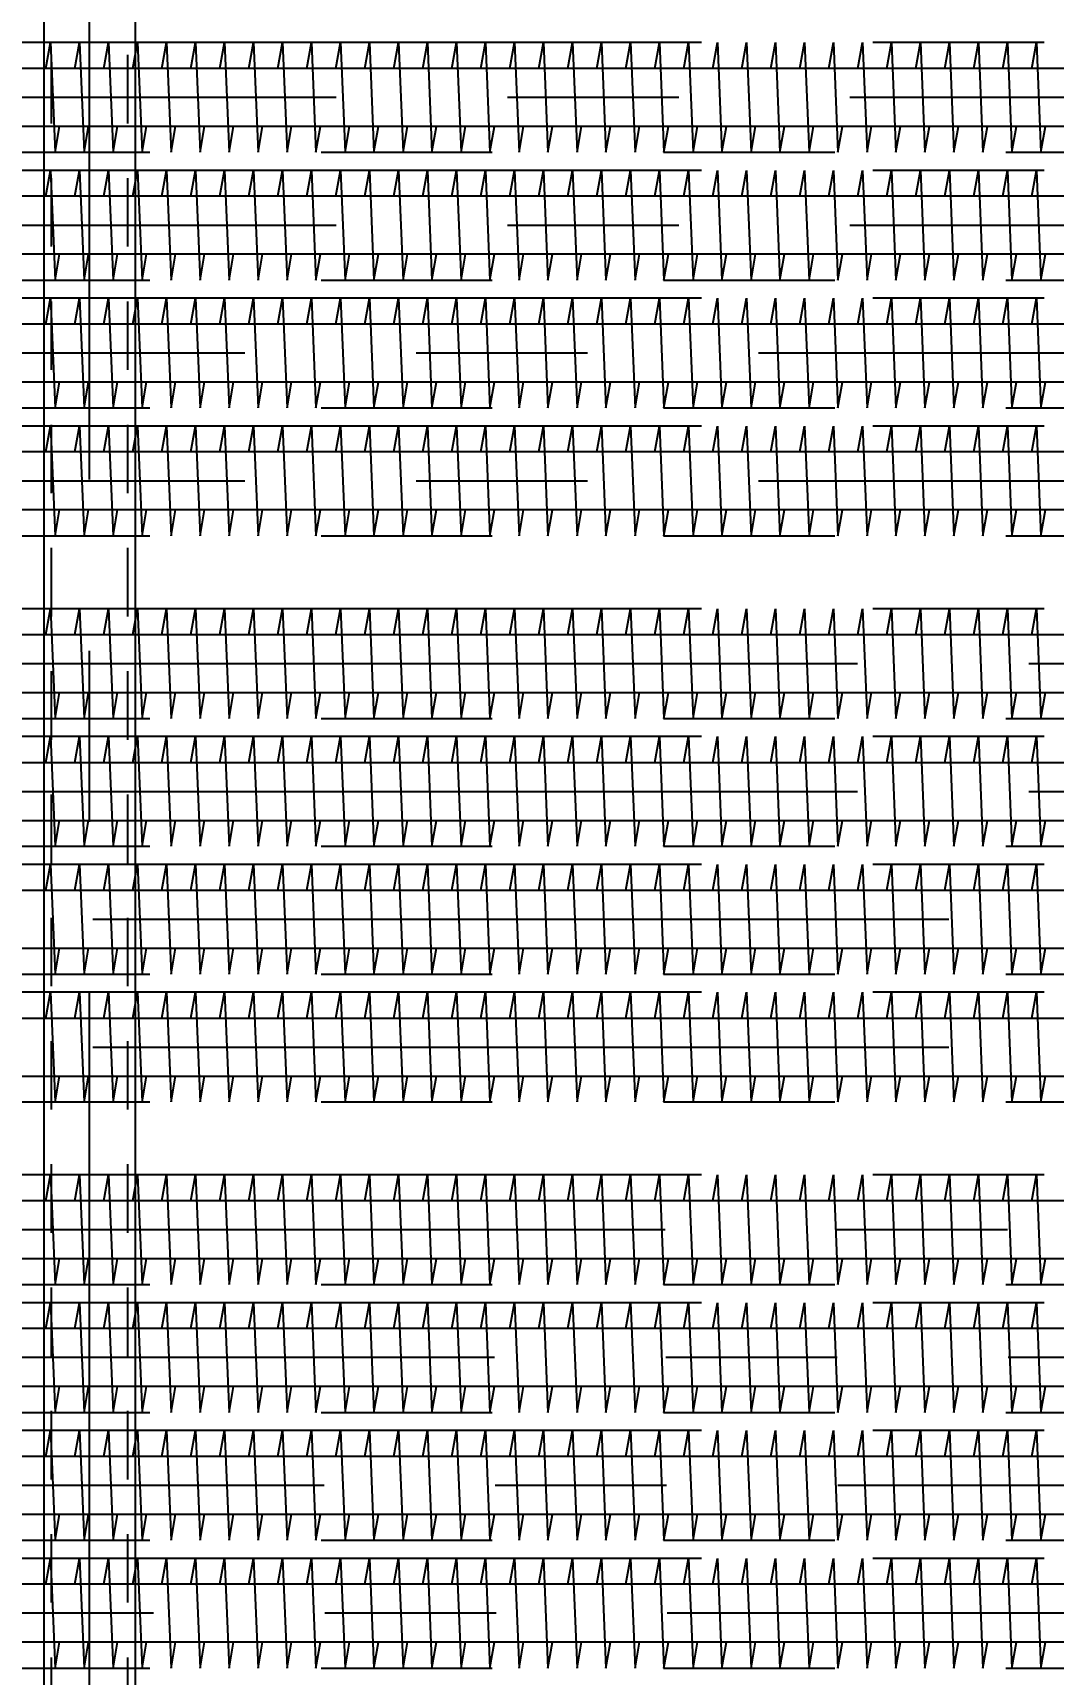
# Model space of a CAD drawing. Extents: x -4179 to 25200, y 0 to 17850.
# Drawn here: x 3909 to 4580, y 13339 to 14417 of the extents above; entities that cross this region are included whole.
import ezdxf

# ---------------------------------------------------------------- set-up
doc = ezdxf.new("R2010")
doc.units = 0
doc.header["$LTSCALE"] = 450
doc.header["$MEASUREMENT"] = 0
for name, pattern in [('CENTER', [2, 1.25, -0.25, 0.25, -0.25]), ('HIDSHORT', [0.18, 0.1, -0.08]), ('PHANTOM', [2.5, 1.25, -0.25, 0.25, -0.25, 0.25, -0.25])]:
    doc.linetypes.add(name, pattern=pattern)
for name, color, linetype in [('CEN', 1, 'CENTER'), ('DIM', 1, 'Continuous'), ('HID1', 8, 'PHANTOM'), ('TEXT', 4, 'Continuous'), ('Y', 2, 'HIDSHORT')]:
    doc.layers.add(name, color=color, linetype=linetype)
doc.styles.add('SIMP25', font='romans.shx', dxfattribs={"width": 0.8, "height": 75})
doc.dimstyles.get("Standard").update_dxf_attribs({"dimscale": 500.1, "dimtxt": 75, "dimasz": 0.18, "dimexe": 0.18, "dimexo": 0.0625, "dimgap": 0.075, "dimtad": 1, "dimdec": 0, "dimrnd": 0.5, "dimzin": 0, "dimdsep": 46, "dimtxsty": 'SIMP25', "dimcen": 0.09, "dimadec": 0, "dimazin": 0, "dimtfac": 1, "dimtdec": 0, "dimtmove": 1, "dimatfit": 3, "dimfxl": 1, "dimtolj": 1, "dimtzin": 0, "dimarcsym": 0})

# ---------------------------------------------------------------- blocks, each defined once
blk = doc.blocks.new('*D10')
at = {"layer": 'Defpoints', "color": 0, "transparency": 16777216}
for p in [(2298.8, 13378.9), (11098.8, 13342.9), (2298.8, 11923.9)]:
    blk.add_point(p, dxfattribs=at)
at = {"layer": 'DIM', "color": 0, "lineweight": -2, "transparency": 16777216}
for p, q in [((2298.8, 13347.7), (2298.8, 11833.9)), ((11098.8, 13311.6), (11098.8, 11833.9)), ((11008.8, 11923.9), (2388.8, 11923.9))]:
    blk.add_line(p, q, dxfattribs=at)
at = {"layer": 'DIM', "color": 0, "transparency": 16777216}
for points in [[(2388.8, 11938.9), (2388.8, 11908.9), (2298.8, 11923.9)], [(11008.8, 11938.9), (11008.8, 11908.9), (11098.8, 11923.9)]]:
    blk.add_solid(points, dxfattribs=at)
at = {"layer": 'DIM', "color": 0, "transparency": 16777216, "insert": (6698.8, 12018.6), "char_height": 75, "attachment_point": 5, "style": 'SIMP25'}
blk.add_mtext('\\A1;8800 (FINNED LENGTH)', dxfattribs=at)
blk = doc.blocks.new('*D11')
at = {"layer": 'Defpoints', "color": 0, "transparency": 16777216}
for p in [(2088.8, 13606.9), (11248.8, 13115.4), (2088.8, 11698.9)]:
    blk.add_point(p, dxfattribs=at)
at = {"layer": 'DIM', "color": 0, "lineweight": -2, "transparency": 16777216}
for p, q in [((2088.8, 13575.7), (2088.8, 11608.9)), ((11248.8, 13084.2), (11248.8, 11608.9)), ((11158.8, 11698.9), (2178.8, 11698.9))]:
    blk.add_line(p, q, dxfattribs=at)
at = {"layer": 'DIM', "color": 0, "transparency": 16777216}
for points in [[(2178.8, 11713.9), (2178.8, 11683.9), (2088.8, 11698.9)], [(11158.8, 11713.9), (11158.8, 11683.9), (11248.8, 11698.9)]]:
    blk.add_solid(points, dxfattribs=at)
at = {"layer": 'DIM', "color": 0, "transparency": 16777216, "insert": (6668.8, 11773.9), "char_height": 75, "attachment_point": 5, "style": 'SIMP25'}
blk.add_mtext('\\A1;9160', dxfattribs=at)

msp = doc.modelspace()

# ---------------------------------------------------------------- linework, layer by layer
for p, q in [((11524.8, 13650), (2148.8, 13650)), ((11524.8, 13611.9), (2148.8, 13611.9)), ((11412.8, 13566), (2148.8, 13566)), ((11412.8, 13527.9), (2148.8, 13527.9)), ((11300.8, 13482), (2088.8, 13482)), ((11300.8, 13443.9), (2088.8, 13443.9)), ((11188.8, 13398), (2088.8, 13398)), ((11188.8, 13359.9), (2088.8, 13359.9))]:
    msp.add_line(p, q)
for points in [[(2148.8, 13650, -0.41395), (2107.9, 13690.9, -0.41395), (2148.8, 13731.9), (11308.8, 13731.9, 0.414), (11387.9, 13810.9), (11387.9, 14314.9, 0.414), (11308.8, 14394), (2148.8, 14394)], [(2148.8, 13611.9, -0.414026), (2069.8, 13690.9, -0.414026), (2148.8, 13770), (11308.8, 13770, 0.414), (11349.8, 13810.9), (11349.8, 14314.9, 0.414), (11308.8, 14355.9), (2148.8, 14355.9)], [(2148.8, 13566, -0.414), (2107.9, 13606.9), (2107.9, 13774.9, -0.414), (2148.8, 13815.9), (11308.8, 13815.9, 0.414), (11387.9, 13894.9), (11387.9, 14230.9, 0.414), (11308.8, 14310), (2148.8, 14310)], [(2148.8, 13527.9, -0.414), (2069.8, 13606.9), (2069.8, 13774.9, -0.414), (2148.8, 13854), (11308.8, 13854, 0.414), (11349.8, 13894.9), (11349.8, 14230.9, 0.414), (11308.8, 14271.9), (2148.8, 14271.9)], [(2088.8, 13482, -0.414), (2047.9, 13522.9), (2047.9, 13858.9, -0.414), (2088.8, 13899.9), (11248.8, 13899.9, 0.414), (11327.9, 13978.9), (11327.9, 14146.9, 0.414), (11248.8, 14226), (2088.8, 14226)], [(2088.8, 13443.9, -0.414), (2009.8, 13522.9), (2009.8, 13858.9, -0.414), (2088.8, 13938), (11248.8, 13938, 0.414), (11289.8, 13978.9), (11289.8, 14146.9, 0.414), (11248.8, 14187.9), (2088.8, 14187.9)], [(2088.8, 13398, -0.414), (2047.9, 13438.9), (2047.9, 13942.9, -0.414), (2088.8, 13983.9), (11248.8, 13983.9, 0.414026), (11327.9, 14062.9, 0.414026), (11248.8, 14142), (2088.8, 14142)], [(2088.8, 13359.9, -0.414), (2009.8, 13438.9), (2009.8, 13942.9, -0.414), (2088.8, 14022), (11248.8, 14022, 0.41395), (11289.8, 14062.9, 0.41395), (11248.8, 14103.9), (2088.8, 14103.9)]]:
    msp.add_lwpolyline(points, format="xyb")
at = {"layer": 'CEN'}
for p, q in [((3946.8, 13223.9), (3946.8, 16511.9)), ((11524.8, 13630.9), (2148.8, 13630.9)), ((11412.8, 13546.9), (2148.8, 13546.9)), ((11300.8, 13462.9), (2088.8, 13462.9)), ((11188.8, 13378.9), (2088.8, 13378.9))]:
    msp.add_line(p, q, dxfattribs=at)
for points in [[(3918.1, 14394), (3921.1, 14411), (3924.1, 14338.9), (3927.1, 14355.9)], [(3937.1, 14394), (3940.1, 14411), (3943.1, 14338.9), (3946.1, 14355.9)], [(3956.2, 14394), (3959.2, 14411), (3962.2, 14338.9), (3965.2, 14355.9)], [(3975.2, 14394), (3978.2, 14411), (3981.2, 14338.9), (3984.2, 14355.9)], [(3994.3, 14394), (3997.3, 14411), (4000.3, 14338.9), (4003.3, 14355.9)], [(4013.3, 14394), (4016.3, 14411), (4019.3, 14338.9), (4022.3, 14355.9)], [(4032.4, 14394), (4035.4, 14411), (4038.4, 14338.9), (4041.4, 14355.9)], [(4051.4, 14394), (4054.4, 14411), (4057.4, 14338.9), (4060.4, 14355.9)], [(4070.5, 14394), (4073.5, 14411), (4076.5, 14338.9), (4079.5, 14355.9)], [(4089.5, 14394), (4092.5, 14411), (4095.5, 14338.9), (4098.5, 14355.9)], [(4108.6, 14394), (4111.6, 14411), (4114.6, 14338.9), (4117.6, 14355.9)], [(4127.6, 14394), (4130.6, 14411), (4133.6, 14338.9), (4136.6, 14355.9)], [(4146.7, 14394), (4149.7, 14411), (4152.7, 14338.9), (4155.7, 14355.9)], [(4165.7, 14394), (4168.7, 14411), (4171.7, 14338.9), (4174.7, 14355.9)], [(4184.8, 14394), (4187.8, 14411), (4190.8, 14338.9), (4193.8, 14355.9)], [(4203.8, 14394), (4206.8, 14411), (4209.8, 14338.9), (4212.8, 14355.9)], [(4222.9, 14394), (4225.9, 14411), (4228.9, 14338.9), (4231.9, 14355.9)], [(4241.9, 14394), (4244.9, 14411), (4247.9, 14338.9), (4250.9, 14355.9)], [(4261, 14394), (4264, 14411), (4267, 14338.9), (4270, 14355.9)], [(4280, 14394), (4283, 14411), (4286, 14338.9), (4289, 14355.9)], [(4299.1, 14394), (4302.1, 14411), (4305.1, 14338.9), (4308.1, 14355.9)], [(4318.1, 14394), (4321.1, 14411), (4324.1, 14338.9), (4327.1, 14355.9)], [(4337.2, 14394), (4340.2, 14411), (4343.2, 14338.9), (4346.2, 14355.9)], [(4356.2, 14394), (4359.2, 14411), (4362.2, 14338.9), (4365.2, 14355.9)], [(4375.3, 14394), (4378.3, 14411), (4381.3, 14338.9), (4384.3, 14355.9)], [(4394.3, 14394), (4397.3, 14411), (4400.3, 14338.9), (4403.3, 14355.9)], [(4413.4, 14394), (4416.4, 14411), (4419.4, 14338.9), (4422.4, 14355.9)], [(4432.4, 14394), (4435.4, 14411), (4438.4, 14338.9), (4441.4, 14355.9)], [(4451.5, 14394), (4454.5, 14411), (4457.5, 14338.9), (4460.5, 14355.9)], [(4470.5, 14394), (4473.5, 14411), (4476.5, 14338.9), (4479.5, 14355.9)], [(4489.6, 14394), (4492.6, 14411), (4495.6, 14338.9), (4498.6, 14355.9)], [(4508.6, 14394), (4511.6, 14411), (4514.6, 14338.9), (4517.6, 14355.9)], [(4527.7, 14394), (4530.7, 14411), (4533.7, 14338.9), (4536.7, 14355.9)], [(4546.7, 14394), (4549.7, 14411), (4552.7, 14338.9), (4555.7, 14355.9)], [(4565.8, 14394), (4568.8, 14411), (4571.8, 14338.9), (4574.8, 14355.9)], [(3918.1, 14310), (3921.1, 14327), (3924.1, 14254.9), (3927.1, 14271.9)], [(3937.1, 14310), (3940.1, 14327), (3943.1, 14254.9), (3946.1, 14271.9)], [(3956.2, 14310), (3959.2, 14327), (3962.2, 14254.9), (3965.2, 14271.9)], [(3975.2, 14310), (3978.2, 14327), (3981.2, 14254.9), (3984.2, 14271.9)], [(3994.3, 14310), (3997.3, 14327), (4000.3, 14254.9), (4003.3, 14271.9)], [(4013.3, 14310), (4016.3, 14327), (4019.3, 14254.9), (4022.3, 14271.9)], [(4032.4, 14310), (4035.4, 14327), (4038.4, 14254.9), (4041.4, 14271.9)], [(4051.4, 14310), (4054.4, 14327), (4057.4, 14254.9), (4060.4, 14271.9)], [(4070.5, 14310), (4073.5, 14327), (4076.5, 14254.9), (4079.5, 14271.9)], [(4089.5, 14310), (4092.5, 14327), (4095.5, 14254.9), (4098.5, 14271.9)], [(4108.6, 14310), (4111.6, 14327), (4114.6, 14254.9), (4117.6, 14271.9)], [(4127.6, 14310), (4130.6, 14327), (4133.6, 14254.9), (4136.6, 14271.9)], [(4146.7, 14310), (4149.7, 14327), (4152.7, 14254.9), (4155.7, 14271.9)], [(4165.7, 14310), (4168.7, 14327), (4171.7, 14254.9), (4174.7, 14271.9)], [(4184.8, 14310), (4187.8, 14327), (4190.8, 14254.9), (4193.8, 14271.9)], [(4203.8, 14310), (4206.8, 14327), (4209.8, 14254.9), (4212.8, 14271.9)], [(4222.9, 14310), (4225.9, 14327), (4228.9, 14254.9), (4231.9, 14271.9)], [(4241.9, 14310), (4244.9, 14327), (4247.9, 14254.9), (4250.9, 14271.9)], [(4261, 14310), (4264, 14327), (4267, 14254.9), (4270, 14271.9)], [(4280, 14310), (4283, 14327), (4286, 14254.9), (4289, 14271.9)], [(4299.1, 14310), (4302.1, 14327), (4305.1, 14254.9), (4308.1, 14271.9)], [(4318.1, 14310), (4321.1, 14327), (4324.1, 14254.9), (4327.1, 14271.9)], [(4337.2, 14310), (4340.2, 14327), (4343.2, 14254.9), (4346.2, 14271.9)], [(4356.2, 14310), (4359.2, 14327), (4362.2, 14254.9), (4365.2, 14271.9)], [(4375.3, 14310), (4378.3, 14327), (4381.3, 14254.9), (4384.3, 14271.9)], [(4394.3, 14310), (4397.3, 14327), (4400.3, 14254.9), (4403.3, 14271.9)], [(4413.4, 14310), (4416.4, 14327), (4419.4, 14254.9), (4422.4, 14271.9)], [(4432.4, 14310), (4435.4, 14327), (4438.4, 14254.9), (4441.4, 14271.9)], [(4451.5, 14310), (4454.5, 14327), (4457.5, 14254.9), (4460.5, 14271.9)], [(4470.5, 14310), (4473.5, 14327), (4476.5, 14254.9), (4479.5, 14271.9)], [(4489.6, 14310), (4492.6, 14327), (4495.6, 14254.9), (4498.6, 14271.9)], [(4508.6, 14310), (4511.6, 14327), (4514.6, 14254.9), (4517.6, 14271.9)], [(4527.7, 14310), (4530.7, 14327), (4533.7, 14254.9), (4536.7, 14271.9)], [(4546.7, 14310), (4549.7, 14327), (4552.7, 14254.9), (4555.7, 14271.9)], [(4565.8, 14310), (4568.8, 14327), (4571.8, 14254.9), (4574.8, 14271.9)], [(3918.1, 14226), (3921.1, 14243), (3924.1, 14170.9), (3927.1, 14187.9)], [(3937.1, 14226), (3940.1, 14243), (3943.1, 14170.9), (3946.1, 14187.9)], [(3956.2, 14226), (3959.2, 14243), (3962.2, 14170.9), (3965.2, 14187.9)], [(3975.2, 14226), (3978.2, 14243), (3981.2, 14170.9), (3984.2, 14187.9)], [(3994.3, 14226), (3997.3, 14243), (4000.3, 14170.9), (4003.3, 14187.9)], [(4013.3, 14226), (4016.3, 14243), (4019.3, 14170.9), (4022.3, 14187.9)], [(4032.4, 14226), (4035.4, 14243), (4038.4, 14170.9), (4041.4, 14187.9)], [(4051.4, 14226), (4054.4, 14243), (4057.4, 14170.9), (4060.4, 14187.9)], [(4070.5, 14226), (4073.5, 14243), (4076.5, 14170.9), (4079.5, 14187.9)], [(4089.5, 14226), (4092.5, 14243), (4095.5, 14170.9), (4098.5, 14187.9)], [(4108.6, 14226), (4111.6, 14243), (4114.6, 14170.9), (4117.6, 14187.9)], [(4127.6, 14226), (4130.6, 14243), (4133.6, 14170.9), (4136.6, 14187.9)], [(4146.7, 14226), (4149.7, 14243), (4152.7, 14170.9), (4155.7, 14187.9)], [(4165.7, 14226), (4168.7, 14243), (4171.7, 14170.9), (4174.7, 14187.9)], [(4184.8, 14226), (4187.8, 14243), (4190.8, 14170.9), (4193.8, 14187.9)], [(4203.8, 14226), (4206.8, 14243), (4209.8, 14170.9), (4212.8, 14187.9)], [(4222.9, 14226), (4225.9, 14243), (4228.9, 14170.9), (4231.9, 14187.9)], [(4241.9, 14226), (4244.9, 14243), (4247.9, 14170.9), (4250.9, 14187.9)], [(4261, 14226), (4264, 14243), (4267, 14170.9), (4270, 14187.9)], [(4280, 14226), (4283, 14243), (4286, 14170.9), (4289, 14187.9)], [(4299.1, 14226), (4302.1, 14243), (4305.1, 14170.9), (4308.1, 14187.9)], [(4318.1, 14226), (4321.1, 14243), (4324.1, 14170.9), (4327.1, 14187.9)], [(4337.2, 14226), (4340.2, 14243), (4343.2, 14170.9), (4346.2, 14187.9)], [(4356.2, 14226), (4359.2, 14243), (4362.2, 14170.9), (4365.2, 14187.9)], [(4375.3, 14226), (4378.3, 14243), (4381.3, 14170.9), (4384.3, 14187.9)], [(4394.3, 14226), (4397.3, 14243), (4400.3, 14170.9), (4403.3, 14187.9)], [(4413.4, 14226), (4416.4, 14243), (4419.4, 14170.9), (4422.4, 14187.9)], [(4432.4, 14226), (4435.4, 14243), (4438.4, 14170.9), (4441.4, 14187.9)], [(4451.5, 14226), (4454.5, 14243), (4457.5, 14170.9), (4460.5, 14187.9)], [(4470.5, 14226), (4473.5, 14243), (4476.5, 14170.9), (4479.5, 14187.9)], [(4489.6, 14226), (4492.6, 14243), (4495.6, 14170.9), (4498.6, 14187.9)], [(4508.6, 14226), (4511.6, 14243), (4514.6, 14170.9), (4517.6, 14187.9)], [(4527.7, 14226), (4530.7, 14243), (4533.7, 14170.9), (4536.7, 14187.9)], [(4546.7, 14226), (4549.7, 14243), (4552.7, 14170.9), (4555.7, 14187.9)], [(4565.8, 14226), (4568.8, 14243), (4571.8, 14170.9), (4574.8, 14187.9)], [(3918.1, 14142), (3921.1, 14159), (3924.1, 14086.9), (3927.1, 14103.9)], [(3937.1, 14142), (3940.1, 14159), (3943.1, 14086.9), (3946.1, 14103.9)], [(3956.2, 14142), (3959.2, 14159), (3962.2, 14086.9), (3965.2, 14103.9)], [(3975.2, 14142), (3978.2, 14159), (3981.2, 14086.9), (3984.2, 14103.9)], [(3994.3, 14142), (3997.3, 14159), (4000.3, 14086.9), (4003.3, 14103.9)], [(4013.3, 14142), (4016.3, 14159), (4019.3, 14086.9), (4022.3, 14103.9)], [(4032.4, 14142), (4035.4, 14159), (4038.4, 14086.9), (4041.4, 14103.9)], [(4051.4, 14142), (4054.4, 14159), (4057.4, 14086.9), (4060.4, 14103.9)], [(4070.5, 14142), (4073.5, 14159), (4076.5, 14086.9), (4079.5, 14103.9)], [(4089.5, 14142), (4092.5, 14159), (4095.5, 14086.9), (4098.5, 14103.9)], [(4108.6, 14142), (4111.6, 14159), (4114.6, 14086.9), (4117.6, 14103.9)], [(4127.6, 14142), (4130.6, 14159), (4133.6, 14086.9), (4136.6, 14103.9)], [(4146.7, 14142), (4149.7, 14159), (4152.7, 14086.9), (4155.7, 14103.9)], [(4165.7, 14142), (4168.7, 14159), (4171.7, 14086.9), (4174.7, 14103.9)], [(4184.8, 14142), (4187.8, 14159), (4190.8, 14086.9), (4193.8, 14103.9)], [(4203.8, 14142), (4206.8, 14159), (4209.8, 14086.9), (4212.8, 14103.9)], [(4222.9, 14142), (4225.9, 14159), (4228.9, 14086.9), (4231.9, 14103.9)], [(4241.9, 14142), (4244.9, 14159), (4247.9, 14086.9), (4250.9, 14103.9)], [(4261, 14142), (4264, 14159), (4267, 14086.9), (4270, 14103.9)], [(4280, 14142), (4283, 14159), (4286, 14086.9), (4289, 14103.9)], [(4299.1, 14142), (4302.1, 14159), (4305.1, 14086.9), (4308.1, 14103.9)], [(4318.1, 14142), (4321.1, 14159), (4324.1, 14086.9), (4327.1, 14103.9)], [(4337.2, 14142), (4340.2, 14159), (4343.2, 14086.9), (4346.2, 14103.9)], [(4356.2, 14142), (4359.2, 14159), (4362.2, 14086.9), (4365.2, 14103.9)], [(4375.3, 14142), (4378.3, 14159), (4381.3, 14086.9), (4384.3, 14103.9)], [(4394.3, 14142), (4397.3, 14159), (4400.3, 14086.9), (4403.3, 14103.9)], [(4413.4, 14142), (4416.4, 14159), (4419.4, 14086.9), (4422.4, 14103.9)], [(4432.4, 14142), (4435.4, 14159), (4438.4, 14086.9), (4441.4, 14103.9)], [(4451.5, 14142), (4454.5, 14159), (4457.5, 14086.9), (4460.5, 14103.9)], [(4470.5, 14142), (4473.5, 14159), (4476.5, 14086.9), (4479.5, 14103.9)], [(4489.6, 14142), (4492.6, 14159), (4495.6, 14086.9), (4498.6, 14103.9)], [(4508.6, 14142), (4511.6, 14159), (4514.6, 14086.9), (4517.6, 14103.9)], [(4527.7, 14142), (4530.7, 14159), (4533.7, 14086.9), (4536.7, 14103.9)], [(4546.7, 14142), (4549.7, 14159), (4552.7, 14086.9), (4555.7, 14103.9)], [(4565.8, 14142), (4568.8, 14159), (4571.8, 14086.9), (4574.8, 14103.9)], [(3918.1, 14022), (3921.1, 14039), (3924.1, 13966.9), (3927.1, 13983.9)], [(3937.1, 14022), (3940.1, 14039), (3943.1, 13966.9), (3946.1, 13983.9)], [(3956.2, 14022), (3959.2, 14039), (3962.2, 13966.9), (3965.2, 13983.9)], [(3975.2, 14022), (3978.2, 14039), (3981.2, 13966.9), (3984.2, 13983.9)], [(3994.3, 14022), (3997.3, 14039), (4000.3, 13966.9), (4003.3, 13983.9)], [(4013.3, 14022), (4016.3, 14039), (4019.3, 13966.9), (4022.3, 13983.9)], [(4032.4, 14022), (4035.4, 14039), (4038.4, 13966.9), (4041.4, 13983.9)], [(4051.4, 14022), (4054.4, 14039), (4057.4, 13966.9), (4060.4, 13983.9)], [(4070.5, 14022), (4073.5, 14039), (4076.5, 13966.9), (4079.5, 13983.9)], [(4089.5, 14022), (4092.5, 14039), (4095.5, 13966.9), (4098.5, 13983.9)], [(4108.6, 14022), (4111.6, 14039), (4114.6, 13966.9), (4117.6, 13983.9)], [(4127.6, 14022), (4130.6, 14039), (4133.6, 13966.9), (4136.6, 13983.9)], [(4146.7, 14022), (4149.7, 14039), (4152.7, 13966.9), (4155.7, 13983.9)], [(4165.7, 14022), (4168.7, 14039), (4171.7, 13966.9), (4174.7, 13983.9)], [(4184.8, 14022), (4187.8, 14039), (4190.8, 13966.9), (4193.8, 13983.9)], [(4203.8, 14022), (4206.8, 14039), (4209.8, 13966.9), (4212.8, 13983.9)], [(4222.9, 14022), (4225.9, 14039), (4228.9, 13966.9), (4231.9, 13983.9)], [(4241.9, 14022), (4244.9, 14039), (4247.9, 13966.9), (4250.9, 13983.9)], [(4261, 14022), (4264, 14039), (4267, 13966.9), (4270, 13983.9)], [(4280, 14022), (4283, 14039), (4286, 13966.9), (4289, 13983.9)], [(4299.1, 14022), (4302.1, 14039), (4305.1, 13966.9), (4308.1, 13983.9)], [(4318.1, 14022), (4321.1, 14039), (4324.1, 13966.9), (4327.1, 13983.9)], [(4337.2, 14022), (4340.2, 14039), (4343.2, 13966.9), (4346.2, 13983.9)], [(4356.2, 14022), (4359.2, 14039), (4362.2, 13966.9), (4365.2, 13983.9)], [(4375.3, 14022), (4378.3, 14039), (4381.3, 13966.9), (4384.3, 13983.9)], [(4394.3, 14022), (4397.3, 14039), (4400.3, 13966.9), (4403.3, 13983.9)], [(4413.4, 14022), (4416.4, 14039), (4419.4, 13966.9), (4422.4, 13983.9)], [(4432.4, 14022), (4435.4, 14039), (4438.4, 13966.9), (4441.4, 13983.9)], [(4451.5, 14022), (4454.5, 14039), (4457.5, 13966.9), (4460.5, 13983.9)], [(4470.5, 14022), (4473.5, 14039), (4476.5, 13966.9), (4479.5, 13983.9)], [(4489.6, 14022), (4492.6, 14039), (4495.6, 13966.9), (4498.6, 13983.9)], [(4508.6, 14022), (4511.6, 14039), (4514.6, 13966.9), (4517.6, 13983.9)], [(4527.7, 14022), (4530.7, 14039), (4533.7, 13966.9), (4536.7, 13983.9)], [(4546.7, 14022), (4549.7, 14039), (4552.7, 13966.9), (4555.7, 13983.9)], [(4565.8, 14022), (4568.8, 14039), (4571.8, 13966.9), (4574.8, 13983.9)], [(3918.1, 13938), (3921.1, 13955), (3924.1, 13882.9), (3927.1, 13899.9)], [(3937.1, 13938), (3940.1, 13955), (3943.1, 13882.9), (3946.1, 13899.9)], [(3956.2, 13938), (3959.2, 13955), (3962.2, 13882.9), (3965.2, 13899.9)], [(3975.2, 13938), (3978.2, 13955), (3981.2, 13882.9), (3984.2, 13899.9)], [(3994.3, 13938), (3997.3, 13955), (4000.3, 13882.9), (4003.3, 13899.9)], [(4013.3, 13938), (4016.3, 13955), (4019.3, 13882.9), (4022.3, 13899.9)], [(4032.4, 13938), (4035.4, 13955), (4038.4, 13882.9), (4041.4, 13899.9)], [(4051.4, 13938), (4054.4, 13955), (4057.4, 13882.9), (4060.4, 13899.9)], [(4070.5, 13938), (4073.5, 13955), (4076.5, 13882.9), (4079.5, 13899.9)], [(4089.5, 13938), (4092.5, 13955), (4095.5, 13882.9), (4098.5, 13899.9)], [(4108.6, 13938), (4111.6, 13955), (4114.6, 13882.9), (4117.6, 13899.9)], [(4127.6, 13938), (4130.6, 13955), (4133.6, 13882.9), (4136.6, 13899.9)], [(4146.7, 13938), (4149.7, 13955), (4152.7, 13882.9), (4155.7, 13899.9)], [(4165.7, 13938), (4168.7, 13955), (4171.7, 13882.9), (4174.7, 13899.9)], [(4184.8, 13938), (4187.8, 13955), (4190.8, 13882.9), (4193.8, 13899.9)], [(4203.8, 13938), (4206.8, 13955), (4209.8, 13882.9), (4212.8, 13899.9)], [(4222.9, 13938), (4225.9, 13955), (4228.9, 13882.9), (4231.9, 13899.9)], [(4241.9, 13938), (4244.9, 13955), (4247.9, 13882.9), (4250.9, 13899.9)], [(4261, 13938), (4264, 13955), (4267, 13882.9), (4270, 13899.9)], [(4280, 13938), (4283, 13955), (4286, 13882.9), (4289, 13899.9)], [(4299.1, 13938), (4302.1, 13955), (4305.1, 13882.9), (4308.1, 13899.9)], [(4318.1, 13938), (4321.1, 13955), (4324.1, 13882.9), (4327.1, 13899.9)], [(4337.2, 13938), (4340.2, 13955), (4343.2, 13882.9), (4346.2, 13899.9)], [(4356.2, 13938), (4359.2, 13955), (4362.2, 13882.9), (4365.2, 13899.9)], [(4375.3, 13938), (4378.3, 13955), (4381.3, 13882.9), (4384.3, 13899.9)], [(4394.3, 13938), (4397.3, 13955), (4400.3, 13882.9), (4403.3, 13899.9)], [(4413.4, 13938), (4416.4, 13955), (4419.4, 13882.9), (4422.4, 13899.9)], [(4432.4, 13938), (4435.4, 13955), (4438.4, 13882.9), (4441.4, 13899.9)], [(4451.5, 13938), (4454.5, 13955), (4457.5, 13882.9), (4460.5, 13899.9)], [(4470.5, 13938), (4473.5, 13955), (4476.5, 13882.9), (4479.5, 13899.9)], [(4489.6, 13938), (4492.6, 13955), (4495.6, 13882.9), (4498.6, 13899.9)], [(4508.6, 13938), (4511.6, 13955), (4514.6, 13882.9), (4517.6, 13899.9)], [(4527.7, 13938), (4530.7, 13955), (4533.7, 13882.9), (4536.7, 13899.9)], [(4546.7, 13938), (4549.7, 13955), (4552.7, 13882.9), (4555.7, 13899.9)], [(4565.8, 13938), (4568.8, 13955), (4571.8, 13882.9), (4574.8, 13899.9)], [(3918.1, 13854), (3921.1, 13871), (3924.1, 13798.9), (3927.1, 13815.9)], [(3937.1, 13854), (3940.1, 13871), (3943.1, 13798.9), (3946.1, 13815.9)], [(3956.2, 13854), (3959.2, 13871), (3962.2, 13798.9), (3965.2, 13815.9)], [(3975.2, 13854), (3978.2, 13871), (3981.2, 13798.9), (3984.2, 13815.9)], [(3994.3, 13854), (3997.3, 13871), (4000.3, 13798.9), (4003.3, 13815.9)], [(4013.3, 13854), (4016.3, 13871), (4019.3, 13798.9), (4022.3, 13815.9)], [(4032.4, 13854), (4035.4, 13871), (4038.4, 13798.9), (4041.4, 13815.9)], [(4051.4, 13854), (4054.4, 13871), (4057.4, 13798.9), (4060.4, 13815.9)], [(4070.5, 13854), (4073.5, 13871), (4076.5, 13798.9), (4079.5, 13815.9)], [(4089.5, 13854), (4092.5, 13871), (4095.5, 13798.9), (4098.5, 13815.9)], [(4108.6, 13854), (4111.6, 13871), (4114.6, 13798.9), (4117.6, 13815.9)], [(4127.6, 13854), (4130.6, 13871), (4133.6, 13798.9), (4136.6, 13815.9)], [(4146.7, 13854), (4149.7, 13871), (4152.7, 13798.9), (4155.7, 13815.9)], [(4165.7, 13854), (4168.7, 13871), (4171.7, 13798.9), (4174.7, 13815.9)], [(4184.8, 13854), (4187.8, 13871), (4190.8, 13798.9), (4193.8, 13815.9)], [(4203.8, 13854), (4206.8, 13871), (4209.8, 13798.9), (4212.8, 13815.9)], [(4222.9, 13854), (4225.9, 13871), (4228.9, 13798.9), (4231.9, 13815.9)], [(4241.9, 13854), (4244.9, 13871), (4247.9, 13798.9), (4250.9, 13815.9)], [(4261, 13854), (4264, 13871), (4267, 13798.9), (4270, 13815.9)], [(4280, 13854), (4283, 13871), (4286, 13798.9), (4289, 13815.9)], [(4299.1, 13854), (4302.1, 13871), (4305.1, 13798.9), (4308.1, 13815.9)], [(4318.1, 13854), (4321.1, 13871), (4324.1, 13798.9), (4327.1, 13815.9)], [(4337.2, 13854), (4340.2, 13871), (4343.2, 13798.9), (4346.2, 13815.9)], [(4356.2, 13854), (4359.2, 13871), (4362.2, 13798.9), (4365.2, 13815.9)], [(4375.3, 13854), (4378.3, 13871), (4381.3, 13798.9), (4384.3, 13815.9)], [(4394.3, 13854), (4397.3, 13871), (4400.3, 13798.9), (4403.3, 13815.9)], [(4413.4, 13854), (4416.4, 13871), (4419.4, 13798.9), (4422.4, 13815.9)], [(4432.4, 13854), (4435.4, 13871), (4438.4, 13798.9), (4441.4, 13815.9)], [(4451.5, 13854), (4454.5, 13871), (4457.5, 13798.9), (4460.5, 13815.9)], [(4470.5, 13854), (4473.5, 13871), (4476.5, 13798.9), (4479.5, 13815.9)], [(4489.6, 13854), (4492.6, 13871), (4495.6, 13798.9), (4498.6, 13815.9)], [(4508.6, 13854), (4511.6, 13871), (4514.6, 13798.9), (4517.6, 13815.9)], [(4527.7, 13854), (4530.7, 13871), (4533.7, 13798.9), (4536.7, 13815.9)], [(4546.7, 13854), (4549.7, 13871), (4552.7, 13798.9), (4555.7, 13815.9)], [(4565.8, 13854), (4568.8, 13871), (4571.8, 13798.9), (4574.8, 13815.9)], [(3918.1, 13770), (3921.1, 13787), (3924.1, 13714.9), (3927.1, 13731.9)], [(3937.1, 13770), (3940.1, 13787), (3943.1, 13714.9), (3946.1, 13731.9)], [(3956.2, 13770), (3959.2, 13787), (3962.2, 13714.9), (3965.2, 13731.9)], [(3975.2, 13770), (3978.2, 13787), (3981.2, 13714.9), (3984.2, 13731.9)], [(3994.3, 13770), (3997.3, 13787), (4000.3, 13714.9), (4003.3, 13731.9)], [(4013.3, 13770), (4016.3, 13787), (4019.3, 13714.9), (4022.3, 13731.9)], [(4032.4, 13770), (4035.4, 13787), (4038.4, 13714.9), (4041.4, 13731.9)], [(4051.4, 13770), (4054.4, 13787), (4057.4, 13714.9), (4060.4, 13731.9)], [(4070.5, 13770), (4073.5, 13787), (4076.5, 13714.9), (4079.5, 13731.9)], [(4089.5, 13770), (4092.5, 13787), (4095.5, 13714.9), (4098.5, 13731.9)], [(4108.6, 13770), (4111.6, 13787), (4114.6, 13714.9), (4117.6, 13731.9)], [(4127.6, 13770), (4130.6, 13787), (4133.6, 13714.9), (4136.6, 13731.9)], [(4146.7, 13770), (4149.7, 13787), (4152.7, 13714.9), (4155.7, 13731.9)], [(4165.7, 13770), (4168.7, 13787), (4171.7, 13714.9), (4174.7, 13731.9)], [(4184.8, 13770), (4187.8, 13787), (4190.8, 13714.9), (4193.8, 13731.9)], [(4203.8, 13770), (4206.8, 13787), (4209.8, 13714.9), (4212.8, 13731.9)], [(4222.9, 13770), (4225.9, 13787), (4228.9, 13714.9), (4231.9, 13731.9)], [(4241.9, 13770), (4244.9, 13787), (4247.9, 13714.9), (4250.9, 13731.9)], [(4261, 13770), (4264, 13787), (4267, 13714.9), (4270, 13731.9)], [(4280, 13770), (4283, 13787), (4286, 13714.9), (4289, 13731.9)], [(4299.1, 13770), (4302.1, 13787), (4305.1, 13714.9), (4308.1, 13731.9)], [(4318.1, 13770), (4321.1, 13787), (4324.1, 13714.9), (4327.1, 13731.9)], [(4337.2, 13770), (4340.2, 13787), (4343.2, 13714.9), (4346.2, 13731.9)], [(4356.2, 13770), (4359.2, 13787), (4362.2, 13714.9), (4365.2, 13731.9)], [(4375.3, 13770), (4378.3, 13787), (4381.3, 13714.9), (4384.3, 13731.9)], [(4394.3, 13770), (4397.3, 13787), (4400.3, 13714.9), (4403.3, 13731.9)], [(4413.4, 13770), (4416.4, 13787), (4419.4, 13714.9), (4422.4, 13731.9)], [(4432.4, 13770), (4435.4, 13787), (4438.4, 13714.9), (4441.4, 13731.9)], [(4451.5, 13770), (4454.5, 13787), (4457.5, 13714.9), (4460.5, 13731.9)], [(4470.5, 13770), (4473.5, 13787), (4476.5, 13714.9), (4479.5, 13731.9)], [(4489.6, 13770), (4492.6, 13787), (4495.6, 13714.9), (4498.6, 13731.9)], [(4508.6, 13770), (4511.6, 13787), (4514.6, 13714.9), (4517.6, 13731.9)], [(4527.7, 13770), (4530.7, 13787), (4533.7, 13714.9), (4536.7, 13731.9)], [(4546.7, 13770), (4549.7, 13787), (4552.7, 13714.9), (4555.7, 13731.9)], [(4565.8, 13770), (4568.8, 13787), (4571.8, 13714.9), (4574.8, 13731.9)], [(3918.1, 13650), (3921.1, 13667), (3924.1, 13594.9), (3927.1, 13611.9)], [(3937.1, 13650), (3940.1, 13667), (3943.1, 13594.9), (3946.1, 13611.9)], [(3956.2, 13650), (3959.2, 13667), (3962.2, 13594.9), (3965.2, 13611.9)], [(3975.2, 13650), (3978.2, 13667), (3981.2, 13594.9), (3984.2, 13611.9)], [(3994.3, 13650), (3997.3, 13667), (4000.3, 13594.9), (4003.3, 13611.9)], [(4013.3, 13650), (4016.3, 13667), (4019.3, 13594.9), (4022.3, 13611.9)], [(4032.4, 13650), (4035.4, 13667), (4038.4, 13594.9), (4041.4, 13611.9)], [(4051.4, 13650), (4054.4, 13667), (4057.4, 13594.9), (4060.4, 13611.9)], [(4070.5, 13650), (4073.5, 13667), (4076.5, 13594.9), (4079.5, 13611.9)], [(4089.5, 13650), (4092.5, 13667), (4095.5, 13594.9), (4098.5, 13611.9)], [(4108.6, 13650), (4111.6, 13667), (4114.6, 13594.9), (4117.6, 13611.9)], [(4127.6, 13650), (4130.6, 13667), (4133.6, 13594.9), (4136.6, 13611.9)], [(4146.7, 13650), (4149.7, 13667), (4152.7, 13594.9), (4155.7, 13611.9)], [(4165.7, 13650), (4168.7, 13667), (4171.7, 13594.9), (4174.7, 13611.9)], [(4184.8, 13650), (4187.8, 13667), (4190.8, 13594.9), (4193.8, 13611.9)], [(4203.8, 13650), (4206.8, 13667), (4209.8, 13594.9), (4212.8, 13611.9)], [(4222.9, 13650), (4225.9, 13667), (4228.9, 13594.9), (4231.9, 13611.9)], [(4241.9, 13650), (4244.9, 13667), (4247.9, 13594.9), (4250.9, 13611.9)], [(4261, 13650), (4264, 13667), (4267, 13594.9), (4270, 13611.9)], [(4280, 13650), (4283, 13667), (4286, 13594.9), (4289, 13611.9)], [(4299.1, 13650), (4302.1, 13667), (4305.1, 13594.9), (4308.1, 13611.9)], [(4318.1, 13650), (4321.1, 13667), (4324.1, 13594.9), (4327.1, 13611.9)], [(4337.2, 13650), (4340.2, 13667), (4343.2, 13594.9), (4346.2, 13611.9)], [(4356.2, 13650), (4359.2, 13667), (4362.2, 13594.9), (4365.2, 13611.9)], [(4375.3, 13650), (4378.3, 13667), (4381.3, 13594.9), (4384.3, 13611.9)], [(4394.3, 13650), (4397.3, 13667), (4400.3, 13594.9), (4403.3, 13611.9)], [(4413.4, 13650), (4416.4, 13667), (4419.4, 13594.9), (4422.4, 13611.9)], [(4432.4, 13650), (4435.4, 13667), (4438.4, 13594.9), (4441.4, 13611.9)], [(4451.5, 13650), (4454.5, 13667), (4457.5, 13594.9), (4460.5, 13611.9)], [(4470.5, 13650), (4473.5, 13667), (4476.5, 13594.9), (4479.5, 13611.9)], [(4489.6, 13650), (4492.6, 13667), (4495.6, 13594.9), (4498.6, 13611.9)], [(4508.6, 13650), (4511.6, 13667), (4514.6, 13594.9), (4517.6, 13611.9)], [(4527.7, 13650), (4530.7, 13667), (4533.7, 13594.9), (4536.7, 13611.9)], [(4546.7, 13650), (4549.7, 13667), (4552.7, 13594.9), (4555.7, 13611.9)], [(4565.8, 13650), (4568.8, 13667), (4571.8, 13594.9), (4574.8, 13611.9)], [(3918.1, 13566), (3921.1, 13583), (3924.1, 13510.9), (3927.1, 13527.9)], [(3937.1, 13566), (3940.1, 13583), (3943.1, 13510.9), (3946.1, 13527.9)], [(3956.2, 13566), (3959.2, 13583), (3962.2, 13510.9), (3965.2, 13527.9)], [(3975.2, 13566), (3978.2, 13583), (3981.2, 13510.9), (3984.2, 13527.9)], [(3994.3, 13566), (3997.3, 13583), (4000.3, 13510.9), (4003.3, 13527.9)], [(4013.3, 13566), (4016.3, 13583), (4019.3, 13510.9), (4022.3, 13527.9)], [(4032.4, 13566), (4035.4, 13583), (4038.4, 13510.9), (4041.4, 13527.9)], [(4051.4, 13566), (4054.4, 13583), (4057.4, 13510.9), (4060.4, 13527.9)], [(4070.5, 13566), (4073.5, 13583), (4076.5, 13510.9), (4079.5, 13527.9)], [(4089.5, 13566), (4092.5, 13583), (4095.5, 13510.9), (4098.5, 13527.9)], [(4108.6, 13566), (4111.6, 13583), (4114.6, 13510.9), (4117.6, 13527.9)], [(4127.6, 13566), (4130.6, 13583), (4133.6, 13510.9), (4136.6, 13527.9)], [(4146.7, 13566), (4149.7, 13583), (4152.7, 13510.9), (4155.7, 13527.9)], [(4165.7, 13566), (4168.7, 13583), (4171.7, 13510.9), (4174.7, 13527.9)], [(4184.8, 13566), (4187.8, 13583), (4190.8, 13510.9), (4193.8, 13527.9)], [(4203.8, 13566), (4206.8, 13583), (4209.8, 13510.9), (4212.8, 13527.9)], [(4222.9, 13566), (4225.9, 13583), (4228.9, 13510.9), (4231.9, 13527.9)], [(4241.9, 13566), (4244.9, 13583), (4247.9, 13510.9), (4250.9, 13527.9)], [(4261, 13566), (4264, 13583), (4267, 13510.9), (4270, 13527.9)], [(4280, 13566), (4283, 13583), (4286, 13510.9), (4289, 13527.9)], [(4299.1, 13566), (4302.1, 13583), (4305.1, 13510.9), (4308.1, 13527.9)], [(4318.1, 13566), (4321.1, 13583), (4324.1, 13510.9), (4327.1, 13527.9)], [(4337.2, 13566), (4340.2, 13583), (4343.2, 13510.9), (4346.2, 13527.9)], [(4356.2, 13566), (4359.2, 13583), (4362.2, 13510.9), (4365.2, 13527.9)], [(4375.3, 13566), (4378.3, 13583), (4381.3, 13510.9), (4384.3, 13527.9)], [(4394.3, 13566), (4397.3, 13583), (4400.3, 13510.9), (4403.3, 13527.9)], [(4413.4, 13566), (4416.4, 13583), (4419.4, 13510.9), (4422.4, 13527.9)], [(4432.4, 13566), (4435.4, 13583), (4438.4, 13510.9), (4441.4, 13527.9)], [(4451.5, 13566), (4454.5, 13583), (4457.5, 13510.9), (4460.5, 13527.9)], [(4470.5, 13566), (4473.5, 13583), (4476.5, 13510.9), (4479.5, 13527.9)], [(4489.6, 13566), (4492.6, 13583), (4495.6, 13510.9), (4498.6, 13527.9)], [(4508.6, 13566), (4511.6, 13583), (4514.6, 13510.9), (4517.6, 13527.9)], [(4527.7, 13566), (4530.7, 13583), (4533.7, 13510.9), (4536.7, 13527.9)], [(4546.7, 13566), (4549.7, 13583), (4552.7, 13510.9), (4555.7, 13527.9)], [(4565.8, 13566), (4568.8, 13583), (4571.8, 13510.9), (4574.8, 13527.9)], [(3918.1, 13482), (3921.1, 13499), (3924.1, 13426.9), (3927.1, 13443.9)], [(3937.1, 13482), (3940.1, 13499), (3943.1, 13426.9), (3946.1, 13443.9)], [(3956.2, 13482), (3959.2, 13499), (3962.2, 13426.9), (3965.2, 13443.9)], [(3975.2, 13482), (3978.2, 13499), (3981.2, 13426.9), (3984.2, 13443.9)], [(3994.3, 13482), (3997.3, 13499), (4000.3, 13426.9), (4003.3, 13443.9)], [(4013.3, 13482), (4016.3, 13499), (4019.3, 13426.9), (4022.3, 13443.9)], [(4032.4, 13482), (4035.4, 13499), (4038.4, 13426.9), (4041.4, 13443.9)], [(4051.4, 13482), (4054.4, 13499), (4057.4, 13426.9), (4060.4, 13443.9)], [(4070.5, 13482), (4073.5, 13499), (4076.5, 13426.9), (4079.5, 13443.9)], [(4089.5, 13482), (4092.5, 13499), (4095.5, 13426.9), (4098.5, 13443.9)], [(4108.6, 13482), (4111.6, 13499), (4114.6, 13426.9), (4117.6, 13443.9)], [(4127.6, 13482), (4130.6, 13499), (4133.6, 13426.9), (4136.6, 13443.9)], [(4146.7, 13482), (4149.7, 13499), (4152.7, 13426.9), (4155.7, 13443.9)], [(4165.7, 13482), (4168.7, 13499), (4171.7, 13426.9), (4174.7, 13443.9)], [(4184.8, 13482), (4187.8, 13499), (4190.8, 13426.9), (4193.8, 13443.9)], [(4203.8, 13482), (4206.8, 13499), (4209.8, 13426.9), (4212.8, 13443.9)], [(4222.9, 13482), (4225.9, 13499), (4228.9, 13426.9), (4231.9, 13443.9)], [(4241.9, 13482), (4244.9, 13499), (4247.9, 13426.9), (4250.9, 13443.9)], [(4261, 13482), (4264, 13499), (4267, 13426.9), (4270, 13443.9)], [(4280, 13482), (4283, 13499), (4286, 13426.9), (4289, 13443.9)], [(4299.1, 13482), (4302.1, 13499), (4305.1, 13426.9), (4308.1, 13443.9)], [(4318.1, 13482), (4321.1, 13499), (4324.1, 13426.9), (4327.1, 13443.9)], [(4337.2, 13482), (4340.2, 13499), (4343.2, 13426.9), (4346.2, 13443.9)], [(4356.2, 13482), (4359.2, 13499), (4362.2, 13426.9), (4365.2, 13443.9)], [(4375.3, 13482), (4378.3, 13499), (4381.3, 13426.9), (4384.3, 13443.9)], [(4394.3, 13482), (4397.3, 13499), (4400.3, 13426.9), (4403.3, 13443.9)], [(4413.4, 13482), (4416.4, 13499), (4419.4, 13426.9), (4422.4, 13443.9)], [(4432.4, 13482), (4435.4, 13499), (4438.4, 13426.9), (4441.4, 13443.9)], [(4451.5, 13482), (4454.5, 13499), (4457.5, 13426.9), (4460.5, 13443.9)], [(4470.5, 13482), (4473.5, 13499), (4476.5, 13426.9), (4479.5, 13443.9)], [(4489.6, 13482), (4492.6, 13499), (4495.6, 13426.9), (4498.6, 13443.9)], [(4508.6, 13482), (4511.6, 13499), (4514.6, 13426.9), (4517.6, 13443.9)], [(4527.7, 13482), (4530.7, 13499), (4533.7, 13426.9), (4536.7, 13443.9)], [(4546.7, 13482), (4549.7, 13499), (4552.7, 13426.9), (4555.7, 13443.9)], [(4565.8, 13482), (4568.8, 13499), (4571.8, 13426.9), (4574.8, 13443.9)], [(3918.1, 13398), (3921.1, 13415), (3924.1, 13342.9), (3927.1, 13359.9)], [(3937.1, 13398), (3940.1, 13415), (3943.1, 13342.9), (3946.1, 13359.9)], [(3956.2, 13398), (3959.2, 13415), (3962.2, 13342.9), (3965.2, 13359.9)], [(3975.2, 13398), (3978.2, 13415), (3981.2, 13342.9), (3984.2, 13359.9)], [(3994.3, 13398), (3997.3, 13415), (4000.3, 13342.9), (4003.3, 13359.9)], [(4013.3, 13398), (4016.3, 13415), (4019.3, 13342.9), (4022.3, 13359.9)], [(4032.4, 13398), (4035.4, 13415), (4038.4, 13342.9), (4041.4, 13359.9)], [(4051.4, 13398), (4054.4, 13415), (4057.4, 13342.9), (4060.4, 13359.9)], [(4070.5, 13398), (4073.5, 13415), (4076.5, 13342.9), (4079.5, 13359.9)], [(4089.5, 13398), (4092.5, 13415), (4095.5, 13342.9), (4098.5, 13359.9)], [(4108.6, 13398), (4111.6, 13415), (4114.6, 13342.9), (4117.6, 13359.9)], [(4127.6, 13398), (4130.6, 13415), (4133.6, 13342.9), (4136.6, 13359.9)], [(4146.7, 13398), (4149.7, 13415), (4152.7, 13342.9), (4155.7, 13359.9)], [(4165.7, 13398), (4168.7, 13415), (4171.7, 13342.9), (4174.7, 13359.9)], [(4184.8, 13398), (4187.8, 13415), (4190.8, 13342.9), (4193.8, 13359.9)], [(4203.8, 13398), (4206.8, 13415), (4209.8, 13342.9), (4212.8, 13359.9)], [(4222.9, 13398), (4225.9, 13415), (4228.9, 13342.9), (4231.9, 13359.9)], [(4241.9, 13398), (4244.9, 13415), (4247.9, 13342.9), (4250.9, 13359.9)], [(4261, 13398), (4264, 13415), (4267, 13342.9), (4270, 13359.9)], [(4280, 13398), (4283, 13415), (4286, 13342.9), (4289, 13359.9)], [(4299.1, 13398), (4302.1, 13415), (4305.1, 13342.9), (4308.1, 13359.9)], [(4318.1, 13398), (4321.1, 13415), (4324.1, 13342.9), (4327.1, 13359.9)], [(4337.2, 13398), (4340.2, 13415), (4343.2, 13342.9), (4346.2, 13359.9)], [(4356.2, 13398), (4359.2, 13415), (4362.2, 13342.9), (4365.2, 13359.9)], [(4375.3, 13398), (4378.3, 13415), (4381.3, 13342.9), (4384.3, 13359.9)], [(4394.3, 13398), (4397.3, 13415), (4400.3, 13342.9), (4403.3, 13359.9)], [(4413.4, 13398), (4416.4, 13415), (4419.4, 13342.9), (4422.4, 13359.9)], [(4432.4, 13398), (4435.4, 13415), (4438.4, 13342.9), (4441.4, 13359.9)], [(4451.5, 13398), (4454.5, 13415), (4457.5, 13342.9), (4460.5, 13359.9)], [(4470.5, 13398), (4473.5, 13415), (4476.5, 13342.9), (4479.5, 13359.9)], [(4489.6, 13398), (4492.6, 13415), (4495.6, 13342.9), (4498.6, 13359.9)], [(4508.6, 13398), (4511.6, 13415), (4514.6, 13342.9), (4517.6, 13359.9)], [(4527.7, 13398), (4530.7, 13415), (4533.7, 13342.9), (4536.7, 13359.9)], [(4546.7, 13398), (4549.7, 13415), (4552.7, 13342.9), (4555.7, 13359.9)], [(4565.8, 13398), (4568.8, 13415), (4571.8, 13342.9), (4574.8, 13359.9)]]:
    msp.add_lwpolyline(points, dxfattribs=at)
for points in [[(2148.8, 13630.9, -0.414), (2088.8, 13690.9), (2088.8, 13690.9, -0.414), (2148.8, 13750.9), (11308.8, 13750.9, 0.414), (11368.8, 13810.9), (11368.8, 14314.9, 0.414), (11308.8, 14374.9), (2148.8, 14374.9)], [(2148.8, 13546.9, -0.414), (2088.8, 13606.9), (2088.8, 13774.9, -0.414), (2148.8, 13834.9), (11308.8, 13834.9, 0.414), (11368.8, 13894.9), (11368.8, 14230.9, 0.414), (11308.8, 14290.9), (2148.8, 14290.9)], [(2088.8, 13462.9, -0.414), (2028.8, 13522.9), (2028.8, 13858.9, -0.414), (2088.8, 13918.9), (11248.8, 13918.9, 0.414), (11308.8, 13978.9), (11308.8, 14146.9, 0.414), (11248.8, 14206.9), (2088.8, 14206.9)], [(2088.8, 13378.9, -0.414), (2028.8, 13438.9), (2028.8, 13942.9, -0.414), (2088.8, 14002.9), (11248.8, 14002.9, 0.414), (11308.8, 14062.9), (11308.8, 14062.9, 0.414), (11248.8, 14122.9), (2088.8, 14122.9)]]:
    msp.add_lwpolyline(points, format="xyb", dxfattribs=at)
at = {"layer": 'HID1'}
for points in [[(11098.8, 14411), (2298.8, 14411), (2298.8, 14338.9), (11098.8, 14338.9)], [(11098.8, 14327), (2298.8, 14327), (2298.8, 14254.9), (11098.8, 14254.9)], [(11098.8, 14243), (2298.8, 14243), (2298.8, 14170.9), (11098.8, 14170.9)], [(11098.8, 14159), (2298.8, 14159), (2298.8, 14086.9), (11098.8, 14086.9)], [(11098.8, 14039), (2298.8, 14039), (2298.8, 13966.9), (11098.8, 13966.9)], [(11098.8, 13955), (2298.8, 13955), (2298.8, 13882.9), (11098.8, 13882.9)], [(11098.8, 13871), (2298.8, 13871), (2298.8, 13798.9), (11098.8, 13798.9)], [(11098.8, 13787), (2298.8, 13787), (2298.8, 13714.9), (11098.8, 13714.9)], [(11098.8, 13667), (2298.8, 13667), (2298.8, 13594.9), (11098.8, 13594.9)], [(11098.8, 13583), (2298.8, 13583), (2298.8, 13510.9), (11098.8, 13510.9)], [(11098.8, 13499), (2298.8, 13499), (2298.8, 13426.9), (11098.8, 13426.9)], [(11098.8, 13415), (2298.8, 13415), (2298.8, 13342.9), (11098.8, 13342.9)]]:
    msp.add_lwpolyline(points, close=True, dxfattribs=at)
at = {"layer": 'TEXT'}
for p, q in [((3916.8, 14483.9), (3916.8, 13223.9)), ((3976.8, 14483.9), (3976.8, 13223.9))]:
    msp.add_line(p, q, dxfattribs=at)
at = {"layer": 'Y'}
for p, q in [((3921.8, 13223.9), (3921.8, 14483.9)), ((3971.8, 13223.9), (3971.8, 14483.9))]:
    msp.add_line(p, q, dxfattribs=at)

# ---------------------------------------------------------------- dimensions: what is measured, and where the dimension line sits
at = {"layer": 'DIM'}
dim = msp.add_linear_dim(base=(2088.8, 11698.9), p1=(11248.8, 13115.4), p2=(2088.8, 13606.9), angle=180, dimstyle='Standard', dxfattribs=at)
dim.commit()
dim.dimension.update_dxf_attribs({"geometry": '*D11', "text_midpoint": (6668.8, 11773.9)})
dim = msp.add_linear_dim(base=(2298.8, 11923.9), p1=(11098.8, 13342.9), p2=(2298.8, 13378.9), angle=180, text='8800 (FINNED LENGTH)', dimstyle='Standard', dxfattribs=at)
dim.commit()
dim.dimension.update_dxf_attribs({"geometry": '*D10', "text_midpoint": (6698.8, 12018.6)})

doc.saveas('drawing.dxf')
